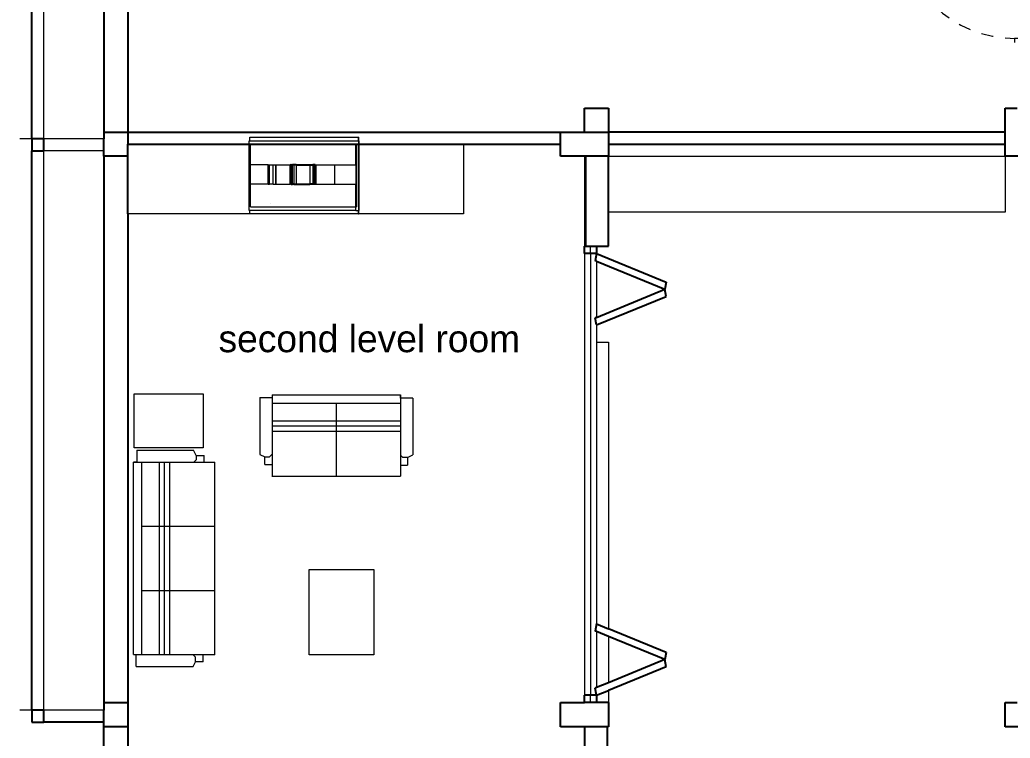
# Model space of a CAD drawing. Header units: metres. Extents: x 6.9 to 88.2, y -7.2 to 15.9.
# Drawn here: x 24.97 to 33.21, y 2.06 to 8.04 of the extents above; entities that cross this region are included whole.
import ezdxf
from ezdxf.enums import TextEntityAlignment as Align

# ---------------------------------------------------------------- set-up
doc = ezdxf.new("R2010")
doc.units = ezdxf.units.M
doc.linetypes.add('HIDDEN2', pattern=[0.1875, 0.125, -0.0625])
doc.layers.get('0').update_dxf_attribs({"lineweight": 9})
for name, color, linetype, lineweight in [('A-DOOR', 1, 'Continuous', 9), ('CASCO', 86, 'Continuous', 5), ('inne_gulv', 252, 'Continuous', 15), ('MOBILIARIO', 4, 'Continuous', 9)]:
    doc.layers.add(name, color=color, linetype=linetype, lineweight=lineweight)
doc.layers.add('walls', color=6, linetype='Continuous')
doc.styles.add('COTA50', font='swissci.ttf', dxfattribs={"height": 0.09})

# ---------------------------------------------------------------- blocks, each defined once
blk = doc.blocks.new('*U39')
at = {"color": 150}
blk.add_lwpolyline([(-0.0277, 0.1), (-0.0277, 0.8947), (-0.0677, 0.8947), (-0.0677, 0.1)], close=True, dxfattribs=at)
for points in [[(-0.85, 0), (-0.7977, 0), (-0.7977, 0.0529), (-0.8239, 0.0529), (-0.8239, 0.1), (-0.85, 0.1)], [(0, 0), (-0.0523, 0), (-0.0523, 0.0529), (-0.0261, 0.0529), (-0.0261, 0.1), (0, 0.1)]]:
    blk.add_lwpolyline(points, dxfattribs=at)
at = {"color": 252, "linetype": 'HIDDEN2', "ltscale": 0.04}
blk.add_arc((-0.0247, 0.0944), 0.7987, 92.81537, 180, dxfattribs=at)
blk = doc.blocks.new('mue')
at = {"linetype": 'ByBlock'}
blk.add_line((80.5789, -0.6861), (80.579, -0.6542), dxfattribs=at)
at = {"layer": 'MOBILIARIO'}
for p, q in [((78.6978, -0.6542), (80.579, -0.6542)), ((78.6978, -0.6542), (78.6978, -1.4505)), ((80.5789, -0.6542), (80.5789, -1.4505)), ((78.5783, -0.6791), (78.5783, -1.2363)), ((78.5783, -0.6791), (78.6978, -0.6791)), ((78.6975, -0.7338), (80.5788, -0.7338)), ((79.3246, -0.736), (79.3246, -1.4505)), ((79.9546, -0.7383), (79.9546, -1.4505)), ((80.6984, -0.6865), (80.5789, -0.6865)), ((80.6984, -0.6865), (80.6984, -1.2418)), ((78.6967, -0.9576), (80.578, -0.9576)), ((78.6969, -0.907), (80.5781, -0.907)), ((78.6966, -1.0082), (80.5778, -1.0082)), ((78.5783, -1.2363), (78.6268, -1.2607)), ((78.6704, -1.2609), (78.6978, -1.2337)), ((80.6022, -1.2677), (80.5789, -1.2443)), ((80.6458, -1.2678), (80.6984, -1.2418)), ((78.6265, -1.3366), (78.6265, -1.2606)), ((78.6265, -1.3366), (78.6978, -1.3366)), ((78.6268, -1.2607), (78.6704, -1.2609)), ((80.5789, -1.3434), (80.6458, -1.3434)), ((80.6458, -1.2678), (80.6022, -1.2677)), ((80.6458, -1.2678), (80.6458, -1.3434)), ((78.695, -1.4505), (80.5789, -1.4505))]:
    blk.add_line(p, q, dxfattribs=at)
blk = doc.blocks.new('muegl')
at = {"linetype": 'ByBlock'}
blk.add_line((40.1692, -8.251), (40.1693, -8.2239), dxfattribs=at)
at = {"layer": 'MOBILIARIO'}
for p, q in [((39.1003, -8.2239), (40.1692, -8.2239)), ((39.1003, -8.2239), (39.1003, -8.9012)), ((40.1692, -8.2239), (40.1692, -8.9012)), ((40.1692, -8.2239), (40.1693, -8.2239)), ((40.1692, -8.2239), (40.1692, -8.9012)), ((38.9986, -8.2451), (38.9986, -8.7189)), ((38.9986, -8.2451), (39.1003, -8.2451)), ((39.1001, -8.2916), (40.1692, -8.2916)), ((39.6334, -8.2935), (39.6334, -8.9012)), ((40.2708, -8.2514), (40.1692, -8.2514)), ((40.2708, -8.2514), (40.2708, -8.7236)), ((39.0994, -8.4819), (40.1692, -8.4819)), ((39.0995, -8.4389), (40.1692, -8.4389)), ((39.0992, -8.5249), (40.1692, -8.5249)), ((38.9986, -8.7189), (39.0399, -8.7398)), ((39.077, -8.7399), (39.1003, -8.7167)), ((40.189, -8.7457), (40.1692, -8.7258)), ((40.226, -8.7458), (40.2708, -8.7236)), ((39.0397, -8.8043), (39.0397, -8.7396)), ((39.0397, -8.8043), (39.1003, -8.8043)), ((39.0399, -8.7398), (39.077, -8.7399)), ((40.1692, -8.8101), (40.226, -8.8101)), ((40.226, -8.7458), (40.189, -8.7457)), ((40.226, -8.7458), (40.226, -8.8101)), ((39.0979, -8.9012), (40.1692, -8.9012))]:
    blk.add_line(p, q, dxfattribs=at)
blk = doc.blocks.new('SALASSS')
at = {"layer": 'MOBILIARIO'}
for points in [[(174.5507, 39.6207), (175.0888, 39.6207), (175.0888, 38.9113), (174.5507, 38.9113)], [(176.5458, 37.8991), (176.5458, 37.4488), (175.971, 37.4488), (175.971, 37.8991)]]:
    blk.add_lwpolyline(points, close=True, dxfattribs=at)
at = {"layer": 'inne_gulv', "rotation": 180}
blk.add_blockref('muegl', (214.4968, 29.2337), dxfattribs=at)
at = {"layer": 'MOBILIARIO', "xscale": 0.8505063072327061, "yscale": 0.8505063072327061, "zscale": 0.8505063072327061, "rotation": 270}
blk.add_blockref('mue', (177.1063, 106.5513), dxfattribs=at)
blk = doc.blocks.new('secondfloor')
for p, q in [((25.1655, 7.0541), (25.1655, 11.8091)), ((25.0655, 7.1541), (25.0655, 7.0541)), ((25.6655, 7.1541), (25.6655, 7.0541)), ((25.6655, 7.1541), (25.6655, 7.0541)), ((25.6655, 7.1541), (25.6655, 7.0541)), ((25.0655, 7.0541), (24.9655, 7.0541)), ((25.1655, 7.0541), (25.0655, 7.0541)), ((25.0655, 7.0541), (25.0655, 6.9541)), ((25.6655, 7.0541), (25.1655, 7.0541)), ((26.8734, 7.0094), (26.8734, 7.0384)), ((26.8741, 7.0384), (26.8734, 7.0384)), ((26.8734, 6.4584), (26.8734, 7.0094)), ((26.8741, 7.0094), (26.8741, 7.0384)), ((26.88, 7.0384), (26.8741, 7.0384)), ((26.8741, 6.4584), (26.8741, 7.0094)), ((26.88, 7.0384), (26.88, 7.0684)), ((26.88, 7.0684), (27.785, 7.0684)), ((26.88, 7.0384), (27.785, 7.0384)), ((26.8849, 6.4884), (26.8849, 7.0084)), ((26.886, 7.0084), (26.8849, 7.0084)), ((26.886, 6.4884), (26.886, 7.0084)), ((27.7631, 7.0084), (26.886, 7.0084)), ((27.7631, 6.8361), (27.7631, 7.0084)), ((27.7691, 7.0084), (27.7631, 7.0084)), ((27.7691, 6.4884), (27.7691, 7.0084)), ((27.785, 7.0384), (27.785, 7.0684)), ((27.785, 7.0684), (27.7881, 7.0684)), ((27.7881, 7.0384), (27.785, 7.0384)), ((27.7881, 7.0384), (27.7881, 7.0684)), ((27.7881, 7.0384), (27.7887, 7.0384)), ((27.7881, 7.0094), (27.7881, 7.0384)), ((27.7881, 7.0384), (27.7881, 7.0384)), ((27.7881, 6.4584), (27.7881, 7.0094)), ((27.7887, 7.0094), (27.7887, 7.0384)), ((27.7887, 6.4584), (27.7887, 7.0094)), ((28.6595, 7.0094), (28.6595, 6.4284)), ((25.1655, 2.2981), (25.1655, 6.9541)), ((25.6655, 6.9541), (25.1655, 6.9541)), ((29.6655, 6.9094), (29.6655, 6.1594)), ((29.8655, 6.9094), (33.1655, 6.9094)), ((33.1655, 6.9094), (33.1655, 6.4424)), ((27.0326, 6.8361), (26.8906, 6.8361)), ((27.0326, 6.6756), (27.0326, 6.8361)), ((27.0326, 6.8361), (27.0428, 6.8361)), ((27.0428, 6.6756), (27.0428, 6.8361)), ((27.0428, 6.8361), (27.0737, 6.8361)), ((27.0433, 6.6756), (27.0433, 6.8361)), ((27.0737, 6.6756), (27.0737, 6.8361)), ((27.0737, 6.8361), (27.0963, 6.8361)), ((27.0963, 6.6756), (27.0963, 6.8361)), ((27.0963, 6.8361), (27.098, 6.8361)), ((27.098, 6.6756), (27.098, 6.8361)), ((27.098, 6.8361), (27.2146, 6.8361)), ((27.2146, 6.6756), (27.2146, 6.8361)), ((27.2222, 6.8361), (27.2146, 6.8361)), ((27.2222, 6.6756), (27.2222, 6.8361)), ((27.2222, 6.8361), (27.2224, 6.8361)), ((27.2228, 6.6756), (27.2228, 6.8361)), ((27.2292, 6.6756), (27.2292, 6.8361)), ((27.2355, 6.6756), (27.2355, 6.8361)), ((27.2451, 6.8361), (27.2451, 6.6756)), ((27.2652, 6.8361), (27.2652, 6.6756)), ((27.3781, 6.8361), (27.3781, 6.6756)), ((27.4045, 6.8361), (27.4045, 6.6756)), ((27.4091, 6.6756), (27.4091, 6.8361)), ((27.4233, 6.6756), (27.4233, 6.8361)), ((27.4242, 6.6756), (27.4242, 6.8361)), ((27.4247, 6.6756), (27.4247, 6.8361)), ((27.4248, 6.8361), (27.4279, 6.8361)), ((27.4279, 6.6756), (27.4279, 6.8361)), ((27.4279, 6.8361), (27.4318, 6.8361)), ((27.4318, 6.6756), (27.4318, 6.8361)), ((27.4318, 6.8361), (27.5866, 6.8361)), ((27.5866, 6.6756), (27.5866, 6.8361)), ((27.5866, 6.8361), (27.7631, 6.8361)), ((27.7631, 6.8361), (27.7652, 6.8361)), ((27.7652, 6.6756), (27.7652, 6.8361)), ((27.0326, 6.6756), (26.8906, 6.6756)), ((27.0326, 6.6756), (27.0428, 6.6756)), ((27.0737, 6.6756), (27.0428, 6.6756)), ((27.0737, 6.6756), (27.0963, 6.6756)), ((27.0963, 6.6756), (27.098, 6.6756)), ((27.098, 6.6756), (27.2146, 6.6756)), ((27.2222, 6.6756), (27.2146, 6.6756)), ((27.2222, 6.6756), (27.2224, 6.6756)), ((27.4248, 6.6756), (27.4279, 6.6756)), ((27.4279, 6.6756), (27.4318, 6.6756)), ((27.4318, 6.6756), (27.5866, 6.6756)), ((27.5866, 6.6756), (27.7631, 6.6756)), ((27.7631, 6.4884), (27.7631, 6.6756)), ((27.7631, 6.6756), (27.7652, 6.6756)), ((27.0497, 6.5125), (27.0496, 6.5125)), ((26.8734, 6.4584), (26.8741, 6.4584)), ((26.88, 6.4584), (26.8741, 6.4584)), ((26.88, 6.4284), (26.88, 6.4584)), ((27.7631, 6.4584), (26.88, 6.4584)), ((26.886, 6.4884), (26.8849, 6.4884)), ((26.886, 6.4884), (27.7631, 6.4884)), ((27.7631, 6.4584), (27.7631, 6.4884)), ((27.7691, 6.4884), (27.7631, 6.4884)), ((27.7631, 6.4584), (27.785, 6.4584)), ((27.785, 6.4284), (27.785, 6.4584)), ((27.785, 6.4584), (27.7881, 6.4584)), ((27.7881, 6.4284), (27.7881, 6.4584)), ((27.7887, 6.4584), (27.7881, 6.4584)), ((27.7881, 6.4584), (27.7881, 6.4584)), ((33.1655, 6.4424), (29.8655, 6.4424)), ((26.88, 6.4284), (25.8655, 6.4284)), ((27.785, 6.4284), (26.88, 6.4284)), ((27.2294, 6.4284), (27.2288, 6.4284)), ((27.785, 6.4284), (27.7881, 6.4284)), ((28.6595, 6.4284), (27.7881, 6.4284)), ((29.7155, 6.0981), (29.7155, 6.1594)), ((29.6655, 6.0981), (29.6655, 2.4207)), ((29.7155, 6.0981), (29.7155, 2.4207)), ((29.7654, 6.0347), (29.7654, 5.5673)), ((29.7654, 5.5038), (29.7654, 5.3594)), ((29.7654, 5.3594), (29.8655, 5.3594)), ((29.7654, 5.3594), (29.7654, 3.015)), ((29.8655, 5.3594), (29.8655, 2.9739)), ((29.7654, 2.9515), (29.7654, 2.4842)), ((29.8655, 2.9105), (29.8655, 2.5252)), ((25.0655, 2.3981), (25.0655, 2.2981)), ((25.6655, 2.3981), (25.6655, 2.2981)), ((25.6655, 2.3981), (25.6655, 2.2981)), ((25.6655, 2.3981), (25.6655, 2.2981)), ((29.7155, 2.3594), (29.7155, 2.4207)), ((29.8655, 2.4618), (29.8655, 2.3594)), ((25.0655, 2.2981), (24.9655, 2.2981)), ((25.1655, 2.2981), (25.0655, 2.2981)), ((25.0655, 2.2981), (25.0655, 2.1981)), ((25.6655, 2.2981), (25.1655, 2.2981))]:
    blk.add_line(p, q)
at = {"layer": 'walls'}
for p, q in [((25.0655, 7.0541), (25.0655, 11.8091)), ((25.6655, 11.8091), (25.6655, 7.1094)), ((25.8655, 11.8091), (25.8655, 7.7094)), ((25.8655, 7.7094), (25.8655, 7.1094)), ((29.6655, 7.1094), (29.6655, 7.3094)), ((29.6655, 7.3094), (29.8655, 7.3094)), ((29.8655, 7.3094), (29.8655, 7.1094)), ((33.1655, 7.1094), (33.1655, 7.3094)), ((33.1655, 7.3094), (33.2655, 7.3094)), ((25.6655, 7.1094), (25.8655, 7.1094)), ((25.6655, 7.1094), (25.6655, 7.0541)), ((25.8655, 7.1094), (25.8655, 7.0094)), ((25.8655, 7.1094), (29.4655, 7.1094)), ((29.4655, 7.1094), (29.6655, 7.1094)), ((29.4655, 7.0094), (29.4655, 7.1094)), ((29.6655, 7.1094), (29.8655, 7.1094)), ((29.8655, 7.1094), (29.8655, 7.0094)), ((33.1655, 7.1094), (29.8655, 7.1094)), ((33.1655, 7.0094), (33.1655, 7.1094)), ((25.0655, 7.0541), (25.0655, 6.9541)), ((25.1655, 7.0541), (25.0655, 7.0541)), ((25.1655, 6.9541), (25.1655, 7.0541)), ((25.6655, 6.9541), (25.6655, 7.0541)), ((25.8655, 7.0094), (26.8734, 7.0094)), ((25.8655, 6.9094), (25.8655, 7.0094)), ((26.8734, 7.0094), (26.8741, 7.0094)), ((26.8741, 7.0094), (27.7881, 7.0094)), ((27.7881, 7.0094), (27.7887, 7.0094)), ((27.7887, 7.0094), (28.6595, 7.0094)), ((28.6595, 7.0094), (29.4655, 7.0094)), ((29.4655, 6.9094), (29.4655, 7.0094)), ((29.8655, 7.0094), (29.8655, 6.9094)), ((29.8655, 7.0094), (33.1655, 7.0094)), ((33.1655, 6.9094), (33.1655, 7.0094)), ((25.0655, 6.9541), (25.1655, 6.9541)), ((25.0655, 2.2981), (25.0655, 6.9541)), ((25.6655, 6.9094), (25.6655, 6.9541)), ((25.8655, 6.9094), (25.6655, 6.9094)), ((25.6655, 6.9094), (25.6655, 2.3594)), ((25.8655, 6.4284), (25.8655, 6.9094)), ((29.6655, 6.9094), (29.4655, 6.9094)), ((29.6748, 6.9094), (29.6655, 6.9094)), ((29.6748, 6.9094), (29.6748, 6.1594)), ((29.8655, 6.9094), (29.6748, 6.9094)), ((29.8655, 6.4424), (29.8655, 6.9094)), ((33.3655, 6.9094), (33.1655, 6.9094)), ((27.2224, 6.8361), (27.2224, 6.6756)), ((27.2228, 6.8361), (27.2224, 6.8361)), ((27.2228, 6.8361), (27.2292, 6.8361)), ((27.2292, 6.8361), (27.2355, 6.8361)), ((27.2451, 6.8361), (27.2355, 6.8361)), ((27.2652, 6.8361), (27.2451, 6.8361)), ((27.2652, 6.8361), (27.3781, 6.8361)), ((27.3781, 6.8361), (27.4045, 6.8361)), ((27.4091, 6.8361), (27.4045, 6.8361)), ((27.4233, 6.8361), (27.4091, 6.8361)), ((27.4242, 6.8361), (27.4233, 6.8361)), ((27.4242, 6.8361), (27.4247, 6.8361)), ((27.4247, 6.8361), (27.4248, 6.8361)), ((27.4248, 6.6756), (27.4248, 6.8361)), ((27.2228, 6.6756), (27.2224, 6.6756)), ((27.2228, 6.6756), (27.2292, 6.6756)), ((27.2292, 6.6756), (27.2355, 6.6756)), ((27.2451, 6.6756), (27.2355, 6.6756)), ((27.2451, 6.6756), (27.2652, 6.6756)), ((27.2652, 6.6756), (27.3781, 6.6756)), ((27.4045, 6.6756), (27.3781, 6.6756)), ((27.4091, 6.6756), (27.4045, 6.6756)), ((27.4233, 6.6756), (27.4091, 6.6756)), ((27.4242, 6.6756), (27.4233, 6.6756)), ((27.4242, 6.6756), (27.4247, 6.6756)), ((27.4247, 6.6756), (27.4248, 6.6756)), ((29.8655, 6.1594), (29.8655, 6.4424)), ((25.8655, 6.4284), (25.8655, 2.3594)), ((29.6655, 6.0981), (29.6655, 6.1594)), ((29.6655, 6.1594), (29.6748, 6.1594)), ((29.6748, 6.1594), (29.7155, 6.1594)), ((29.7155, 6.1594), (29.7654, 6.1594)), ((29.7654, 6.1594), (29.7654, 6.0981)), ((29.7654, 6.1594), (29.8655, 6.1594)), ((29.7155, 6.0981), (29.6655, 6.0981)), ((29.7654, 6.0981), (29.7155, 6.0981)), ((29.7654, 6.0981), (29.7551, 6.0389)), ((29.7654, 6.0347), (29.7551, 6.0389)), ((29.7654, 6.0981), (30.345, 5.8602)), ((29.7654, 6.0347), (30.3347, 5.801)), ((30.345, 5.8602), (30.3347, 5.801)), ((29.7654, 5.5673), (30.3347, 5.801)), ((30.345, 5.7418), (30.3347, 5.801)), ((29.7654, 5.5038), (30.345, 5.7418)), ((29.7654, 5.5673), (29.7551, 5.563)), ((29.7654, 5.5038), (29.7551, 5.563)), ((29.7654, 3.015), (29.7551, 2.9558)), ((29.7654, 3.015), (29.8655, 2.9739)), ((30.345, 2.7771), (29.8655, 2.9739)), ((29.7654, 2.9515), (29.7551, 2.9558)), ((29.8655, 2.9105), (29.7654, 2.9515)), ((30.3347, 2.7179), (29.8655, 2.9105)), ((30.345, 2.7771), (30.3347, 2.7179)), ((30.3347, 2.7179), (29.8655, 2.5252)), ((30.345, 2.6587), (29.8655, 2.4618)), ((30.345, 2.6587), (30.3347, 2.7179)), ((29.7654, 2.4842), (29.7551, 2.4799)), ((29.7654, 2.4207), (29.7551, 2.4799)), ((29.8655, 2.5252), (29.7654, 2.4842)), ((29.6655, 2.3594), (29.6655, 2.4207)), ((29.7155, 2.4207), (29.6655, 2.4207)), ((29.7654, 2.4207), (29.7155, 2.4207)), ((29.7654, 2.4207), (29.8655, 2.4618)), ((29.7654, 2.4207), (29.7654, 2.3594)), ((25.6655, 2.3594), (25.8655, 2.3594)), ((25.6655, 2.3594), (25.6655, 2.2981)), ((25.8655, 2.3594), (25.8655, 2.1594)), ((29.4655, 2.1594), (29.4655, 2.3594)), ((29.4655, 2.3594), (29.6655, 2.3594)), ((29.7155, 2.3594), (29.6655, 2.3594)), ((29.7654, 2.3594), (29.7155, 2.3594)), ((29.8655, 2.3594), (29.7654, 2.3594)), ((29.8655, 2.3594), (29.8655, 2.1594)), ((33.1655, 2.1594), (33.1655, 2.3594)), ((33.1655, 2.3594), (33.2655, 2.3594)), ((25.0655, 2.2981), (25.0655, 2.1981)), ((25.1655, 2.2981), (25.0655, 2.2981)), ((25.1655, 2.1981), (25.1655, 2.2981)), ((25.6655, 2.1981), (25.6655, 2.2981)), ((25.0655, 2.1981), (25.1655, 2.1981)), ((25.6655, 2.1981), (25.1655, 2.1981)), ((25.6655, 2.1594), (25.6655, 2.1981)), ((25.8655, 2.1594), (25.6655, 2.1594)), ((25.6655, 1.4464), (25.6655, 2.1594)), ((25.8655, 2.1594), (25.8655, 1.5464)), ((29.6655, 2.1594), (29.4655, 2.1594)), ((29.8562, 2.1594), (29.6655, 2.1594)), ((29.6655, 2.1594), (29.6655, 1.5464)), ((29.8655, 2.1594), (29.8562, 2.1594)), ((29.8562, 1.5094), (29.8562, 2.1594)), ((33.3655, 2.1594), (33.1655, 2.1594))]:
    blk.add_line(p, q, dxfattribs=at)
at = {"layer": 'A-DOOR', "color": 150, "xscale": 1.22236950788011, "yscale": 1.22236950788011, "zscale": 1.22236950788011, "rotation": 90.00000000000001}
blk.add_blockref('*U39', (33.3655, 8.8961), dxfattribs=at)
at = {"layer": 'inne_gulv', "rotation": 180}
blk.add_blockref('SALASSS', (202.4623, 42.3793), dxfattribs=at)
at = {"layer": 'CASCO', "style": 'COTA50', "width": 1.2}
blk.add_text('second level room', height=0.225, dxfattribs=at).set_placement((27.8745, 5.3942, 1.2459), align=Align.MIDDLE)

msp = doc.modelspace()

# ---------------------------------------------------------------- block references
msp.add_blockref('secondfloor', (0, 0))

doc.saveas('drawing.dxf')
